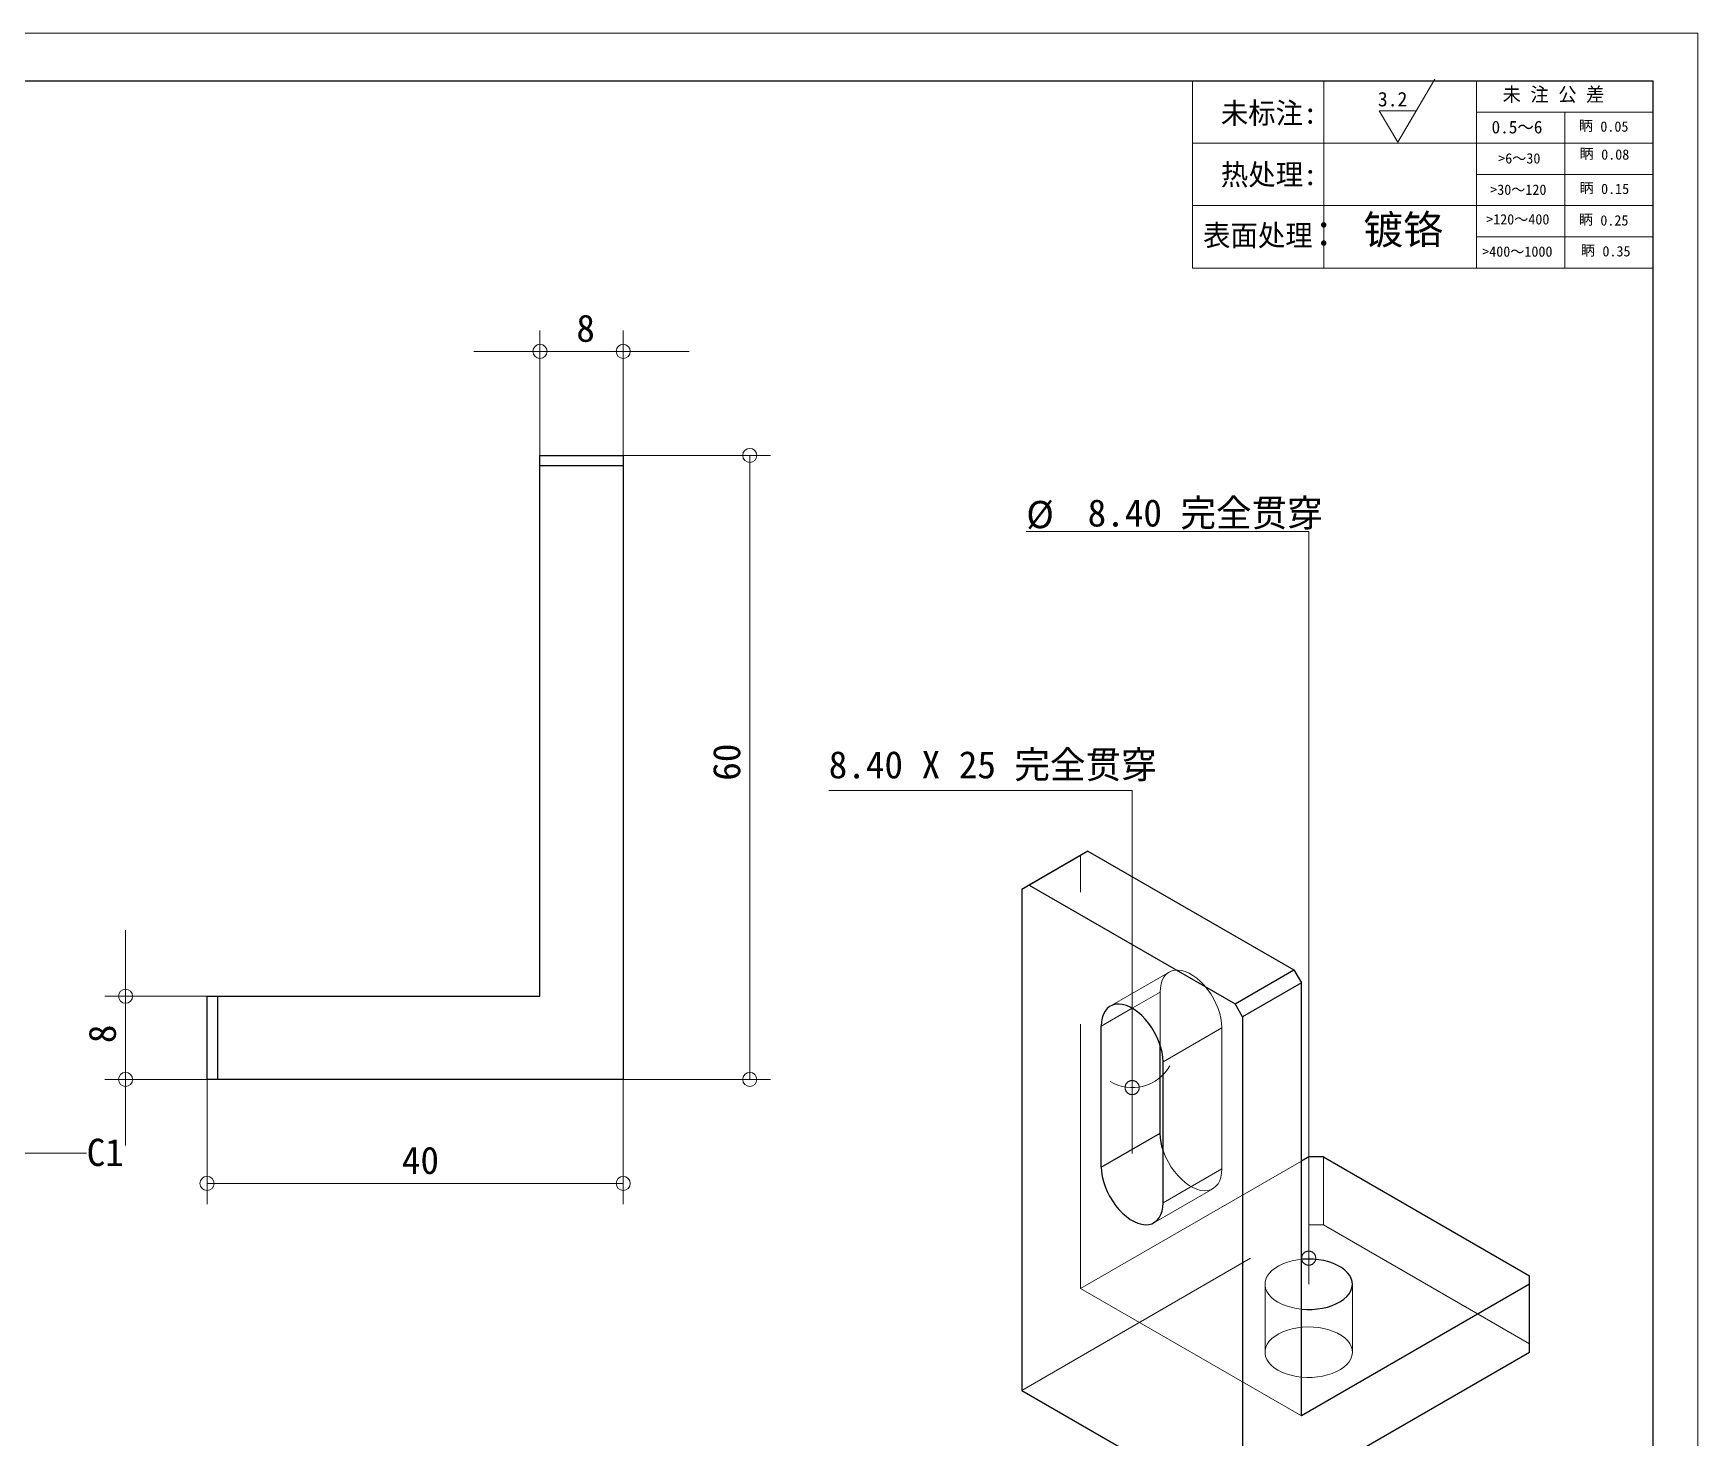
# Model space of a CAD drawing. Header units: millimetres. Extents: x -3862 to 6257, y -4684 to -2127.
# Drawn here: x 6097.2 to 6257.1, y -4608.6 to -4473.6 of the extents above; entities that cross this region are included whole.
import ezdxf

# ---------------------------------------------------------------- set-up
doc = ezdxf.new("R2010")
doc.units = ezdxf.units.MM
doc.linetypes.add('DASHED', pattern=[19.05, 12.7, -6.35])
doc.linetypes.add('PHANTOM', pattern=[12.7, 6.35, -1.27, 1.27, -1.27, 1.27, -1.27])
for name, color, linetype in [('10', 16, 'Continuous'), ('11', 7, 'Continuous'), ('12', 7, 'Continuous'), ('6', 7, 'Continuous')]:
    doc.layers.add(name, color=color, linetype=linetype)

# ---------------------------------------------------------------- blocks, each defined once
blk = doc.blocks.new('*D384')
at = {"layer": '11', "color": 7, "linetype": 'Continuous', "lineweight": 13, "ltscale": 2, "insert": (142.15, 101.05), "char_height": 2.625, "attachment_point": 7}
blk.add_mtext('{C1}', dxfattribs=at)
blk = doc.blocks.new('*D386')
at = {"layer": '11', "color": 7, "linetype": 'Continuous', "lineweight": 13, "ltscale": 2, "insert": (170.66, 100.29), "char_height": 2.625, "attachment_point": 7}
blk.add_mtext('{ 40 }', dxfattribs=at)
blk = doc.blocks.new('*D387')
at = {"layer": '11', "color": 7, "linetype": 'Continuous', "lineweight": 13, "ltscale": 2, "insert": (205.01, 136.35), "char_height": 2.625, "attachment_point": 7, "rotation": 90}
blk.add_mtext('{ 60 }', dxfattribs=at)
blk = doc.blocks.new('*D388')
at = {"layer": '11', "color": 7, "linetype": 'Continuous', "lineweight": 13, "ltscale": 2, "insert": (145.01, 111.12), "char_height": 2.625, "attachment_point": 7, "rotation": 90}
blk.add_mtext('{ 8 }', dxfattribs=at)
blk = doc.blocks.new('*D389')
at = {"layer": '11', "color": 7, "linetype": 'Continuous', "lineweight": 13, "ltscale": 2, "insert": (187.43, 180.29), "char_height": 2.625, "attachment_point": 7}
blk.add_mtext('{ 8 }', dxfattribs=at)
blk = doc.blocks.new('*D390')
at = {"layer": '11', "color": 7, "linetype": 'Continuous', "lineweight": 13, "ltscale": 2, "insert": (241.79, 124.87), "char_height": 2.625, "attachment_point": 7}
blk.add_mtext('{{%%c}}', dxfattribs=at)
blk = doc.blocks.new('*D391')
at = {"layer": '11', "color": 7, "linetype": 'Continuous', "lineweight": 13, "ltscale": 2, "insert": (245.9, 124.85), "char_height": 2.625, "attachment_point": 7}
blk.add_mtext('{ 8.40 完全贯穿}', dxfattribs=at)
blk = doc.blocks.new('*D392')
at = {"layer": '11', "color": 7, "linetype": 'Continuous', "lineweight": 13, "ltscale": 2, "insert": (222.8, 100.64), "char_height": 2.625, "attachment_point": 7}
blk.add_mtext('{8.40 X 25 完全贯穿}', dxfattribs=at)
blk = doc.blocks.new('*D393')
at = {"layer": '10', "color": 16, "linetype": 'Continuous', "lineweight": 13, "ltscale": 2, "insert": (266.25, 202.95), "char_height": 1.3891, "attachment_point": 7}
blk.add_mtext('{\\fSIMSUN|b0|i0|c0|p49;3.2}', dxfattribs=at)
blk = doc.blocks.new('*D394')
at = {"layer": '10', "color": 7, "linetype": 'Continuous', "lineweight": 13, "ltscale": 2, "insert": (285.57, 200.52), "char_height": 0.9922, "attachment_point": 7}
blk.add_mtext('{\\fSIMSUN|b0|i0|c0|p49;眪', dxfattribs=at)
blk = doc.blocks.new('*D395')
at = {"layer": '10', "color": 5, "linetype": 'Continuous', "lineweight": 13, "ltscale": 2, "insert": (286.96, 200.52), "char_height": 0.9922, "attachment_point": 7}
blk.add_mtext('{\\fSIMSUN|b0|i0|c0|p49; 0.05}', dxfattribs=at)
blk = doc.blocks.new('*D396')
at = {"layer": '10', "color": 7, "linetype": 'Continuous', "lineweight": 13, "ltscale": 2, "insert": (285.65, 197.83), "char_height": 0.9922, "attachment_point": 7}
blk.add_mtext('{\\fSIMSUN|b0|i0|c0|p49;眪', dxfattribs=at)
blk = doc.blocks.new('*D397')
at = {"layer": '10', "color": 7, "linetype": 'Continuous', "lineweight": 13, "ltscale": 2, "insert": (287.04, 197.83), "char_height": 0.9922, "attachment_point": 7}
blk.add_mtext('{\\fSIMSUN|b0|i0|c0|p49; 0.08}', dxfattribs=at)
blk = doc.blocks.new('*D398')
at = {"layer": '10', "color": 7, "linetype": 'Continuous', "lineweight": 13, "ltscale": 2, "insert": (285.64, 194.53), "char_height": 0.9922, "attachment_point": 7}
blk.add_mtext('{\\fSIMSUN|b0|i0|c0|p49;眪', dxfattribs=at)
blk = doc.blocks.new('*D399')
at = {"layer": '10', "color": 7, "linetype": 'Continuous', "lineweight": 13, "ltscale": 2, "insert": (287.03, 194.53), "char_height": 0.9922, "attachment_point": 7}
blk.add_mtext('{\\fSIMSUN|b0|i0|c0|p49; 0.15}', dxfattribs=at)
blk = doc.blocks.new('*D400')
at = {"layer": '10', "color": 7, "linetype": 'Continuous', "lineweight": 13, "ltscale": 2, "insert": (285.57, 191.5), "char_height": 0.9922, "attachment_point": 7}
blk.add_mtext('{\\fSIMSUN|b0|i0|c0|p49;眪', dxfattribs=at)
blk = doc.blocks.new('*D401')
at = {"layer": '10', "color": 7, "linetype": 'Continuous', "lineweight": 13, "ltscale": 2, "insert": (286.96, 191.5), "char_height": 0.9922, "attachment_point": 7}
blk.add_mtext('{\\fSIMSUN|b0|i0|c0|p49; 0.25}', dxfattribs=at)
blk = doc.blocks.new('*D402')
at = {"layer": '10', "color": 7, "linetype": 'Continuous', "lineweight": 13, "ltscale": 2, "insert": (285.76, 188.53), "char_height": 0.9922, "attachment_point": 7}
blk.add_mtext('{\\fSIMSUN|b0|i0|c0|p49;眪', dxfattribs=at)
blk = doc.blocks.new('*D403')
at = {"layer": '10', "color": 7, "linetype": 'Continuous', "lineweight": 13, "ltscale": 2, "insert": (287.16, 188.53), "char_height": 0.9922, "attachment_point": 7}
blk.add_mtext('{\\fSIMSUN|b0|i0|c0|p49; 0.35}', dxfattribs=at)
blk = doc.blocks.new('*D417')
at = {"layer": '10', "color": 7, "linetype": 'Continuous', "lineweight": 13, "ltscale": 2, "insert": (251.16, 201.09), "char_height": 2.027, "attachment_point": 7}
blk.add_mtext('{未标注:}', dxfattribs=at)
blk = doc.blocks.new('*D418')
at = {"layer": '10', "color": 7, "linetype": 'Continuous', "lineweight": 13, "ltscale": 2, "insert": (251.16, 195.17), "char_height": 2.027, "attachment_point": 7}
blk.add_mtext('{热处理:}', dxfattribs=at)
blk = doc.blocks.new('*D419')
at = {"layer": '10', "color": 7, "linetype": 'Continuous', "lineweight": 13, "ltscale": 2, "insert": (249.45, 189.33), "char_height": 2.027, "attachment_point": 7}
blk.add_mtext('{表面处理}', dxfattribs=at)
blk = doc.blocks.new('*D420')
at = {"layer": '10', "color": 7, "linetype": 'Continuous', "lineweight": 13, "ltscale": 2, "insert": (259.34, 189.36), "char_height": 2.625, "attachment_point": 7}
blk.add_mtext('{：}', dxfattribs=at)
blk = doc.blocks.new('*D421')
at = {"layer": '10', "color": 7, "linetype": 'Continuous', "lineweight": 13, "ltscale": 2, "insert": (278.24, 203.29), "char_height": 1.35, "attachment_point": 7}
blk.add_mtext('{未 注 公 差}', dxfattribs=at)
blk = doc.blocks.new('*D422')
at = {"layer": '10', "color": 7, "linetype": 'Continuous', "lineweight": 13, "ltscale": 2, "insert": (277.18, 200.35), "char_height": 1.216, "attachment_point": 7}
blk.add_mtext('{0.5～6}', dxfattribs=at)
blk = doc.blocks.new('*D424')
at = {"layer": '10', "color": 7, "linetype": 'Continuous', "lineweight": 13, "ltscale": 2, "insert": (277.82, 197.46), "char_height": 0.9922, "attachment_point": 7}
blk.add_mtext('{\\fSIMSUN|b0|i0|c0|p49;>6～30}', dxfattribs=at)
blk = doc.blocks.new('*D425')
at = {"layer": '10', "color": 7, "linetype": 'Continuous', "lineweight": 13, "ltscale": 2, "insert": (277.05, 194.45), "char_height": 0.9922, "attachment_point": 7}
blk.add_mtext('{\\fSIMSUN|b0|i0|c0|p49;>30～120}', dxfattribs=at)
blk = doc.blocks.new('*D426')
at = {"layer": '10', "color": 7, "linetype": 'Continuous', "lineweight": 13, "ltscale": 2, "insert": (276.66, 191.6), "char_height": 0.9922, "attachment_point": 7}
blk.add_mtext('{\\fSIMSUN|b0|i0|c0|p49;>120～400}', dxfattribs=at)
blk = doc.blocks.new('*D427')
at = {"layer": '10', "color": 7, "linetype": 'Continuous', "lineweight": 13, "ltscale": 2, "insert": (276.28, 188.5), "char_height": 0.9922, "attachment_point": 7}
blk.add_mtext('{\\fSIMSUN|b0|i0|c0|p49;>400～1000}', dxfattribs=at)

msp = doc.modelspace()

# ---------------------------------------------------------------- linework, layer by layer
at = {"layer": '11', "color": 7, "linetype": 'Continuous', "lineweight": 18, "ltscale": 2}
for p, q in [((6145.864, -4514.188), (6145.864, -4502.188)), ((6153.864, -4514.188), (6153.864, -4502.188)), ((6145.864, -4504.188), (6139.514, -4504.188)), ((6145.864, -4504.188), (6153.864, -4504.188)), ((6153.864, -4504.188), (6160.214, -4504.188)), ((6153.864, -4514.188), (6168.029, -4514.188)), ((6166.029, -4514.188), (6166.029, -4574.188)), ((6219.746, -4521.502), (6192.601, -4521.502)), ((6219.746, -4591.368), (6219.746, -4521.502)), ((6202.775, -4546.403), (6173.61, -4546.403)), ((6202.775, -4574.969), (6202.775, -4546.403)), ((6106.029, -4566.188), (6106.029, -4559.838)), ((6113.864, -4566.188), (6104.029, -4566.188)), ((6106.029, -4566.188), (6106.029, -4574.188)), ((6113.864, -4574.188), (6104.029, -4574.188)), ((6106.029, -4574.188), (6106.029, -4580.538)), ((6113.864, -4574.188), (6113.864, -4586.188)), ((6153.864, -4574.188), (6153.864, -4586.188)), ((6153.864, -4574.188), (6168.029, -4574.188)), ((6202.775, -4574.969), (6202.775, -4581.319)), ((6095.943, -4581.264), (6102.293, -4581.264)), ((6153.864, -4584.188), (6113.864, -4584.188)), ((6219.746, -4593.878), (6219.746, -4591.368))]:
    msp.add_line(p, q, dxfattribs=at)
at = {"layer": '11', "color": 7, "linetype": 'Continuous', "lineweight": 25, "ltscale": 2}
for p, q in [((6145.864, -4514.188), (6153.864, -4514.188)), ((6145.864, -4515.188), (6145.864, -4514.188)), ((6153.864, -4514.188), (6153.864, -4515.188)), ((6145.864, -4566.188), (6145.864, -4515.188)), ((6153.864, -4515.188), (6145.864, -4515.188)), ((6153.864, -4515.188), (6153.864, -4574.188)), ((6198.532, -4552.235), (6192.876, -4555.5)), ((6198.532, -4552.235), (6218.331, -4563.664)), ((6192.876, -4555.5), (6192.168, -4555.909)), ((6192.168, -4555.909), (6192.168, -4604.084)), ((6192.876, -4555.5), (6212.675, -4566.93)), ((6212.675, -4566.93), (6218.331, -4563.664)), ((6218.331, -4563.664), (6219.039, -4564.889)), ((6219.039, -4564.889), (6213.382, -4568.155)), ((6219.039, -4606.533), (6219.039, -4564.889)), ((6113.864, -4574.188), (6113.864, -4566.188)), ((6113.864, -4566.188), (6114.864, -4566.188)), ((6114.864, -4566.188), (6114.864, -4574.188)), ((6114.864, -4566.188), (6145.864, -4566.188)), ((6213.382, -4568.155), (6212.675, -4566.93)), ((6213.382, -4568.155), (6213.382, -4616.331)), ((6199.805, -4582.609), (6199.805, -4569.054)), ((6205.462, -4579.343), (6205.462, -4570.859)), ((6205.745, -4586.038), (6205.745, -4572.483)), ((6114.864, -4574.188), (6113.864, -4574.188)), ((6153.864, -4574.188), (6114.864, -4574.188)), ((6199.805, -4582.609), (6205.462, -4579.343)), ((6219.746, -4581.632), (6219.039, -4582.04)), ((6221.16, -4581.632), (6219.746, -4581.632)), ((6221.16, -4581.632), (6240.959, -4593.062)), ((6240.959, -4593.878), (6219.039, -4606.533)), ((6240.959, -4593.878), (6240.959, -4593.062)), ((6240.959, -4600.411), (6240.959, -4593.878)), ((6213.382, -4616.331), (6240.959, -4600.411)), ((6192.168, -4604.084), (6213.382, -4616.331))]:
    msp.add_line(p, q, dxfattribs=at)
at = {"layer": '11', "color": 8, "linetype": 'DASHED', "lineweight": 18, "ltscale": 2}
for p, q in [((6192.168, -4555.909), (6197.825, -4552.643)), ((6197.825, -4552.643), (6198.532, -4552.235)), ((6197.825, -4594.286), (6197.825, -4552.643)), ((6206.332, -4563.866), (6200.675, -4567.131)), ((6205.462, -4570.859), (6205.462, -4565.789)), ((6205.745, -4572.483), (6211.402, -4569.217)), ((6211.402, -4569.217), (6211.402, -4582.772)), ((6219.039, -4582.04), (6197.825, -4594.286)), ((6205.745, -4586.038), (6211.402, -4582.772)), ((6219.746, -4581.632), (6219.746, -4588.164)), ((6221.16, -4588.164), (6221.16, -4581.632)), ((6204.875, -4587.961), (6210.532, -4584.695)), ((6192.168, -4604.084), (6219.746, -4588.164)), ((6219.746, -4588.164), (6221.16, -4588.164)), ((6221.16, -4588.164), (6240.959, -4599.594)), ((6197.825, -4594.286), (6219.039, -4606.533)), ((6215.546, -4593.878), (6215.546, -4600.411)), ((6223.946, -4600.411), (6223.946, -4593.878))]:
    msp.add_line(p, q, dxfattribs=at)
at = {"layer": '11', "color": 7, "linetype": 'DASHED', "lineweight": 18, "ltscale": 2}
msp.add_line((6205.462, -4565.789), (6202.776, -4567.339), dxfattribs=at)
at = {"layer": '11', "color": 7, "linetype": 'PHANTOM', "lineweight": 18, "ltscale": 2}
msp.add_line((6202.776, -4567.339), (6199.805, -4569.054), dxfattribs=at)
at = {"layer": '11', "color": 8, "linetype": 'DASHED', "lineweight": 18, "ltscale": 2}
for points in [[(6205.462, -4565.789), (6205.486, -4565.372), (6205.555, -4564.989), (6205.671, -4564.646), (6205.829, -4564.348), (6206.029, -4564.1), (6206.267, -4563.906), (6206.539, -4563.768), (6206.841, -4563.689), (6207.167, -4563.67), (6207.514, -4563.712), (6207.875, -4563.813), (6208.245, -4563.973), (6208.618, -4564.188), (6208.988, -4564.455), (6209.35, -4564.771), (6209.696, -4565.13), (6210.023, -4565.526), (6210.325, -4565.953), (6210.597, -4566.405), (6210.835, -4566.874), (6211.034, -4567.353), (6211.193, -4567.835), (6211.308, -4568.311), (6211.378, -4568.774), (6211.402, -4569.217)], [(6211.402, -4582.772), (6211.378, -4583.188), (6211.308, -4583.571), (6211.193, -4583.914), (6211.034, -4584.212), (6210.835, -4584.46), (6210.597, -4584.655), (6210.325, -4584.793), (6210.023, -4584.872), (6209.696, -4584.891), (6209.35, -4584.849), (6208.988, -4584.748), (6208.618, -4584.588), (6208.245, -4584.373), (6207.875, -4584.105), (6207.514, -4583.789), (6207.167, -4583.431), (6206.841, -4583.034), (6206.539, -4582.607), (6206.267, -4582.155), (6206.029, -4581.686), (6205.829, -4581.207), (6205.745, -4580.967)], [(6219.039, -4591.488), (6218.659, -4591.536), (6218.168, -4591.631), (6217.702, -4591.76), (6217.266, -4591.921), (6216.869, -4592.112), (6216.514, -4592.329), (6216.209, -4592.57), (6215.958, -4592.831), (6215.763, -4593.108), (6215.63, -4593.396), (6215.558, -4593.692), (6215.55, -4593.99), (6215.606, -4594.287), (6215.724, -4594.578), (6215.904, -4594.858), (6216.141, -4595.123), (6216.433, -4595.369), (6216.776, -4595.593)], [(6216.776, -4595.593), (6217.163, -4595.79), (6217.59, -4595.959), (6218.049, -4596.096), (6218.534, -4596.2), (6219.038, -4596.268), (6219.039, -4596.268)], [(6216.776, -4602.125), (6217.163, -4602.323), (6217.59, -4602.491), (6218.049, -4602.629), (6218.534, -4602.732), (6219.038, -4602.801), (6219.552, -4602.833), (6220.069, -4602.828), (6220.581, -4602.787), (6221.08, -4602.71), (6221.56, -4602.597), (6222.011, -4602.452), (6222.429, -4602.276), (6222.806, -4602.071), (6223.136, -4601.842), (6223.415, -4601.59), (6223.638, -4601.321), (6223.803, -4601.038), (6223.905, -4600.746), (6223.945, -4600.448), (6223.921, -4600.15), (6223.834, -4599.856), (6223.685, -4599.57), (6223.476, -4599.297), (6223.211, -4599.04), (6222.893, -4598.805), (6222.527, -4598.594), (6222.119, -4598.41), (6221.675, -4598.257), (6221.202, -4598.137), (6220.707, -4598.05), (6220.198, -4598), (6219.681, -4597.986), (6219.165, -4598.009), (6218.659, -4598.069), (6218.168, -4598.163), (6217.702, -4598.292), (6217.266, -4598.453), (6216.869, -4598.644), (6216.514, -4598.862), (6216.209, -4599.103), (6215.958, -4599.363), (6215.763, -4599.64), (6215.63, -4599.928), (6215.558, -4600.224), (6215.55, -4600.523), (6215.606, -4600.819), (6215.724, -4601.11), (6215.904, -4601.39), (6216.141, -4601.655), (6216.433, -4601.901), (6216.776, -4602.125)]]:
    msp.add_lwpolyline(points, dxfattribs=at)
at = {"layer": '11', "color": 7, "linetype": 'Continuous', "lineweight": 25, "ltscale": 2}
for points in [[(6205.745, -4572.483), (6205.722, -4572.04), (6205.652, -4571.576), (6205.536, -4571.1), (6205.378, -4570.619), (6205.178, -4570.14), (6204.94, -4569.671), (6204.668, -4569.219), (6204.366, -4568.792), (6204.04, -4568.395), (6203.693, -4568.037), (6203.332, -4567.721), (6202.962, -4567.454), (6202.589, -4567.238), (6202.219, -4567.079), (6201.857, -4566.977), (6201.511, -4566.936), (6201.184, -4566.954), (6200.882, -4567.033), (6200.61, -4567.171), (6200.372, -4567.366), (6200.173, -4567.614), (6200.014, -4567.912), (6199.899, -4568.255), (6199.829, -4568.638), (6199.805, -4569.054)], [(6205.745, -4580.967), (6205.671, -4580.726), (6205.555, -4580.25), (6205.486, -4579.786), (6205.462, -4579.343)], [(6199.805, -4582.609), (6199.829, -4583.052), (6199.899, -4583.515), (6200.014, -4583.992), (6200.173, -4584.473), (6200.372, -4584.952), (6200.61, -4585.421), (6200.882, -4585.873), (6201.184, -4586.3), (6201.511, -4586.696), (6201.857, -4587.055), (6202.219, -4587.371), (6202.589, -4587.638), (6202.962, -4587.854), (6203.332, -4588.013), (6203.693, -4588.115), (6204.04, -4588.156), (6204.366, -4588.137), (6204.668, -4588.058), (6204.94, -4587.921), (6205.178, -4587.726), (6205.378, -4587.478), (6205.536, -4587.18), (6205.652, -4586.837), (6205.722, -4586.454), (6205.745, -4586.038)], [(6219.039, -4596.268), (6219.552, -4596.3), (6220.069, -4596.296), (6220.581, -4596.254), (6221.08, -4596.177), (6221.56, -4596.065), (6222.011, -4595.92), (6222.429, -4595.744), (6222.806, -4595.539), (6223.136, -4595.309), (6223.415, -4595.058), (6223.638, -4594.789), (6223.803, -4594.506), (6223.905, -4594.213), (6223.945, -4593.916), (6223.921, -4593.617), (6223.834, -4593.323), (6223.685, -4593.037), (6223.476, -4592.764), (6223.211, -4592.508), (6222.893, -4592.273), (6222.527, -4592.062), (6222.119, -4591.878), (6221.675, -4591.725), (6221.202, -4591.604), (6220.707, -4591.518), (6220.198, -4591.468), (6219.681, -4591.454), (6219.165, -4591.477), (6219.039, -4591.488)]]:
    msp.add_lwpolyline(points, dxfattribs=at)
at = {"layer": '11', "color": 7, "linetype": 'Continuous', "lineweight": 18, "ltscale": 2}
for points in [[(6202.775, -4574.291), (6202.812, -4574.292), (6202.848, -4574.295), (6202.885, -4574.3), (6202.921, -4574.307), (6202.956, -4574.316), (6202.991, -4574.326), (6203.026, -4574.339), (6203.06, -4574.354), (6203.093, -4574.37), (6203.124, -4574.388), (6203.155, -4574.408), (6203.185, -4574.429), (6203.214, -4574.452), (6203.241, -4574.477), (6203.267, -4574.503), (6203.292, -4574.53), (6203.315, -4574.558), (6203.336, -4574.588), (6203.356, -4574.619), (6203.374, -4574.651), (6203.39, -4574.684), (6203.405, -4574.718), (6203.417, -4574.752), (6203.428, -4574.787), (6203.437, -4574.823), (6203.444, -4574.859), (6203.449, -4574.895), (6203.452, -4574.932), (6203.453, -4574.969), (6203.452, -4575.005), (6203.449, -4575.042), (6203.444, -4575.078), (6203.437, -4575.114), (6203.428, -4575.15), (6203.417, -4575.185), (6203.405, -4575.219), (6203.39, -4575.253), (6203.374, -4575.286), (6203.356, -4575.318), (6203.336, -4575.349), (6203.315, -4575.379), (6203.292, -4575.407), (6203.267, -4575.435), (6203.241, -4575.461), (6203.214, -4575.485), (6203.185, -4575.508), (6203.155, -4575.529), (6203.124, -4575.549), (6203.093, -4575.567), (6203.06, -4575.584), (6203.026, -4575.598), (6202.991, -4575.611), (6202.956, -4575.622), (6202.921, -4575.63), (6202.885, -4575.637), (6202.848, -4575.642), (6202.812, -4575.645), (6202.775, -4575.646), (6202.738, -4575.645), (6202.702, -4575.642), (6202.665, -4575.637), (6202.629, -4575.63), (6202.594, -4575.622), (6202.559, -4575.611), (6202.524, -4575.598), (6202.491, -4575.584), (6202.458, -4575.567), (6202.426, -4575.549), (6202.395, -4575.529), (6202.365, -4575.508), (6202.336, -4575.485), (6202.309, -4575.461), (6202.283, -4575.435), (6202.259, -4575.407), (6202.236, -4575.379), (6202.214, -4575.349), (6202.194, -4575.318), (6202.176, -4575.286), (6202.16, -4575.253), (6202.146, -4575.219), (6202.133, -4575.185), (6202.122, -4575.15), (6202.113, -4575.114), (6202.106, -4575.078), (6202.101, -4575.042), (6202.098, -4575.005), (6202.097, -4574.969), (6202.098, -4574.932), (6202.101, -4574.895), (6202.106, -4574.859), (6202.113, -4574.823), (6202.122, -4574.787), (6202.133, -4574.752), (6202.146, -4574.718), (6202.16, -4574.684), (6202.176, -4574.651), (6202.194, -4574.619), (6202.214, -4574.588), (6202.236, -4574.558), (6202.259, -4574.53), (6202.283, -4574.503), (6202.309, -4574.477), (6202.336, -4574.452), (6202.365, -4574.429), (6202.395, -4574.408), (6202.426, -4574.388), (6202.458, -4574.37), (6202.491, -4574.354), (6202.524, -4574.339), (6202.559, -4574.326), (6202.594, -4574.316), (6202.629, -4574.307), (6202.665, -4574.3), (6202.702, -4574.295), (6202.738, -4574.292), (6202.775, -4574.291)], [(6219.746, -4592.045), (6219.709, -4592.044), (6219.672, -4592.041), (6219.636, -4592.036), (6219.6, -4592.029), (6219.564, -4592.021), (6219.529, -4592.01), (6219.495, -4591.997), (6219.461, -4591.983), (6219.428, -4591.966), (6219.396, -4591.948), (6219.365, -4591.928), (6219.336, -4591.907), (6219.307, -4591.884), (6219.28, -4591.86), (6219.254, -4591.834), (6219.229, -4591.806), (6219.206, -4591.778), (6219.185, -4591.748), (6219.165, -4591.717), (6219.147, -4591.685), (6219.131, -4591.652), (6219.116, -4591.618), (6219.103, -4591.584), (6219.093, -4591.549), (6219.084, -4591.513), (6219.077, -4591.477), (6219.072, -4591.441), (6219.069, -4591.404), (6219.068, -4591.368), (6219.069, -4591.331), (6219.072, -4591.294), (6219.077, -4591.258), (6219.084, -4591.222), (6219.093, -4591.186), (6219.103, -4591.151), (6219.116, -4591.117), (6219.131, -4591.083), (6219.147, -4591.05), (6219.165, -4591.018), (6219.185, -4590.987), (6219.206, -4590.957), (6219.229, -4590.929), (6219.254, -4590.902), (6219.28, -4590.876), (6219.307, -4590.851), (6219.336, -4590.828), (6219.365, -4590.807), (6219.396, -4590.787), (6219.428, -4590.769), (6219.461, -4590.753), (6219.495, -4590.738), (6219.529, -4590.725), (6219.564, -4590.715), (6219.6, -4590.706), (6219.636, -4590.699), (6219.672, -4590.694), (6219.709, -4590.691), (6219.746, -4590.69), (6219.782, -4590.691), (6219.819, -4590.694), (6219.855, -4590.699), (6219.891, -4590.706), (6219.927, -4590.715), (6219.962, -4590.725), (6219.996, -4590.738), (6220.03, -4590.753), (6220.063, -4590.769), (6220.095, -4590.787), (6220.126, -4590.807), (6220.156, -4590.828), (6220.184, -4590.851), (6220.212, -4590.876), (6220.238, -4590.902), (6220.262, -4590.929), (6220.285, -4590.957), (6220.307, -4590.987), (6220.326, -4591.018), (6220.344, -4591.05), (6220.361, -4591.083), (6220.375, -4591.117), (6220.388, -4591.151), (6220.399, -4591.186), (6220.407, -4591.222), (6220.414, -4591.258), (6220.419, -4591.294), (6220.422, -4591.331), (6220.423, -4591.368), (6220.422, -4591.404), (6220.419, -4591.441), (6220.414, -4591.477), (6220.407, -4591.513), (6220.399, -4591.549), (6220.388, -4591.584), (6220.375, -4591.618), (6220.361, -4591.652), (6220.344, -4591.685), (6220.326, -4591.717), (6220.307, -4591.748), (6220.285, -4591.778), (6220.262, -4591.806), (6220.238, -4591.834), (6220.212, -4591.86), (6220.184, -4591.884), (6220.156, -4591.907), (6220.126, -4591.928), (6220.095, -4591.948), (6220.063, -4591.966), (6220.03, -4591.983), (6219.996, -4591.997), (6219.962, -4592.01), (6219.927, -4592.021), (6219.891, -4592.029), (6219.855, -4592.036), (6219.819, -4592.041), (6219.782, -4592.044), (6219.746, -4592.045)]]:
    msp.add_lwpolyline(points, dxfattribs=at)
for centre in [(6145.864, -4504.188), (6153.864, -4504.188), (6166.029, -4514.188), (6106.029, -4566.188), (6106.029, -4574.188), (6166.029, -4574.188), (6113.864, -4584.188), (6153.864, -4584.188)]:
    msp.add_circle(centre, 0.678, dxfattribs=at)
msp.add_arc((6202.775, -4570.769), 4.2, 239.74808, 330.00269, dxfattribs=at)
at = {"layer": '12', "color": 7, "linetype": 'Continuous', "lineweight": 18, "ltscale": 2}
for p, q in [((6228.302, -4484.079), (6231.879, -4478.016)), ((6228.302, -4484.079), (6226.514, -4481.047)), ((6230.091, -4481.047), (6226.514, -4481.047))]:
    msp.add_line(p, q, dxfattribs=at)
at = {"layer": '6', "color": 7, "linetype": 'Continuous', "lineweight": 18, "ltscale": 2}
for p, q in [((5960.134, -4473.605), (6257.134, -4473.605)), ((6257.134, -4683.605), (6257.134, -4473.605)), ((6208.576, -4478.174), (6208.576, -4496.174)), ((6221.195, -4478.174), (6221.195, -4496.174)), ((6235.867, -4478.174), (6235.867, -4496.174)), ((6235.867, -4481.174), (6252.867, -4481.174)), ((6244.367, -4481.174), (6244.367, -4496.174)), ((6208.576, -4484.174), (6252.867, -4484.174)), ((6235.867, -4487.174), (6252.867, -4487.174)), ((6208.576, -4490.174), (6252.867, -4490.174)), ((6235.867, -4493.174), (6252.867, -4493.174)), ((6208.576, -4496.174), (6252.867, -4496.174))]:
    msp.add_line(p, q, dxfattribs=at)
at = {"layer": '6', "color": 7, "linetype": 'Continuous', "lineweight": 25, "ltscale": 2}
for p in [(5985.867, -4478.174), (6252.867, -4677.174)]:
    msp.add_line(p, (6252.867, -4478.174), dxfattribs=at)

# ---------------------------------------------------------------- block references
at = {"layer": '10', "color": 7}
for name in ['*D421', '*D417', '*D422', '*D394', '*D424', '*D396', '*D397', '*D418', '*D425', '*D398', '*D399', '*D419', '*D420', '*D426', '*D400', '*D401', '*D427', '*D402', '*D403']:
    msp.add_blockref(name, (5960.141, -4683.604), dxfattribs=at)
at = {"layer": '10', "color": 16}
msp.add_blockref('*D393', (5960.141, -4683.604), dxfattribs=at)
at = {"layer": '10', "color": 5}
msp.add_blockref('*D395', (5960.141, -4683.604), dxfattribs=at)
at = {"layer": '11', "color": 7}
for name, p in [('*D389', (5960.141, -4683.604)), ('*D390', (5950.813, -4646.173)), ('*D391', (5950.813, -4646.173)), ('*D387', (5960.141, -4683.604)), ('*D392', (5950.813, -4646.173)), ('*D388', (5960.141, -4683.604)), ('*D384', (5960.141, -4683.604)), ('*D386', (5960.141, -4683.604))]:
    msp.add_blockref(name, p, dxfattribs=at)

# ---------------------------------------------------------------- texts
at = {"insert": (6224.999, -4491.096), "char_height": 2.8, "width": 21.91925, "attachment_point": 1}
msp.add_mtext('{\\fￋￎￌ￥|b0|i0|c134|p2;镀铬}', dxfattribs=at)

doc.saveas('drawing.dxf')
